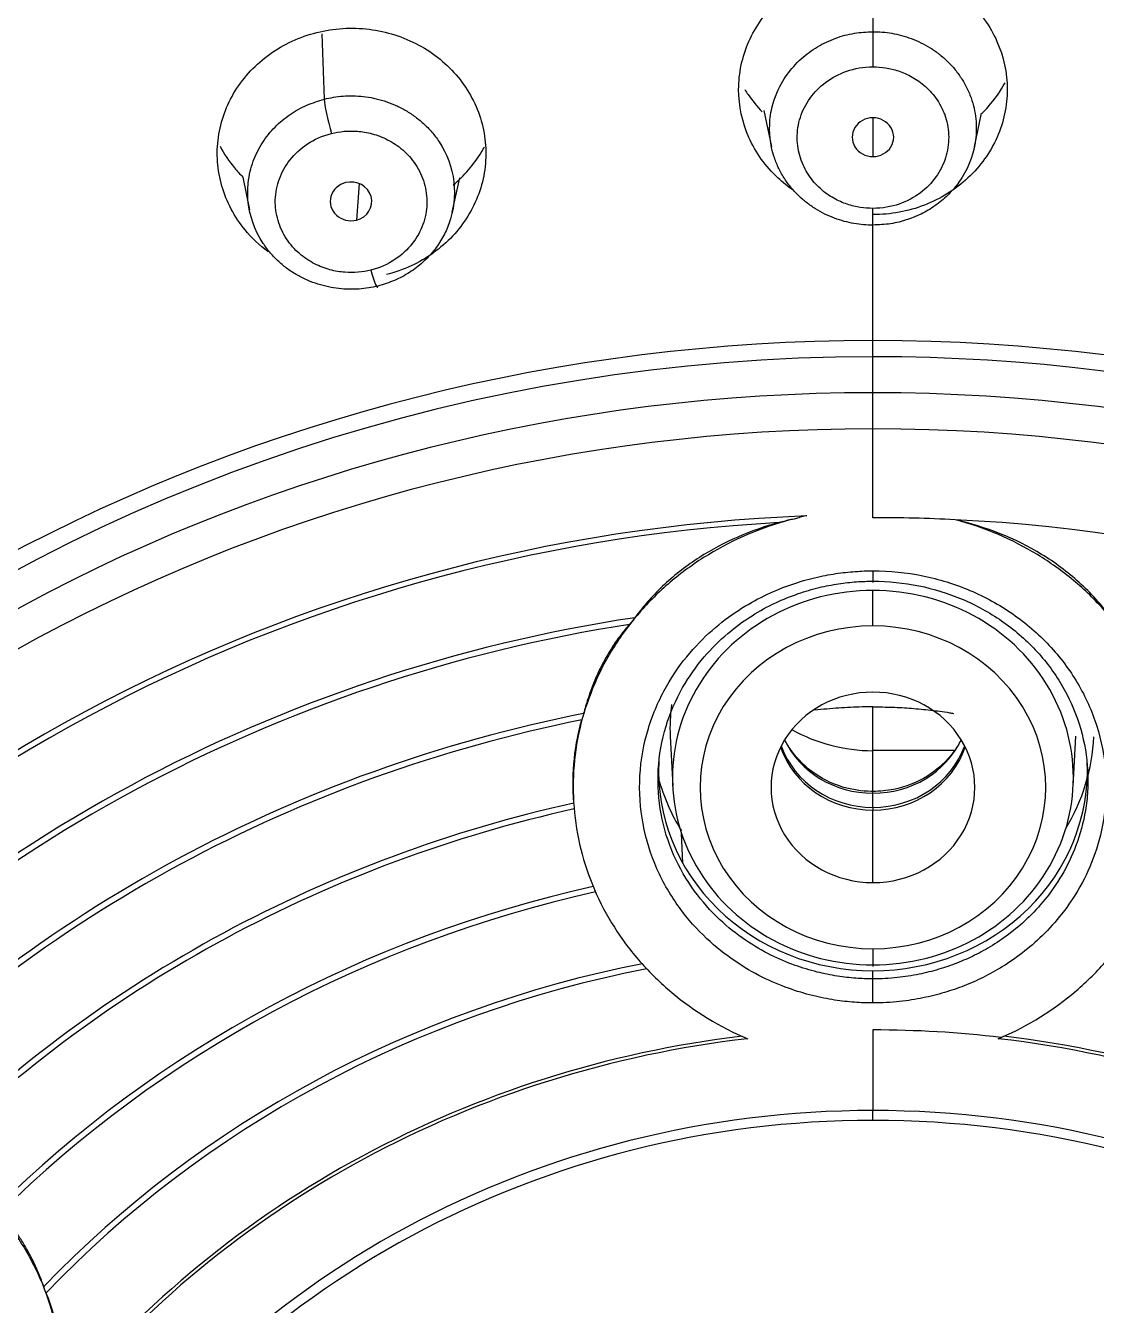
# Model space of a CAD drawing. Extents: x 0 to 1354, y 3495 to 4487.
# Drawn here: x 453.98 to 465.59, y 4117.06 to 4130.94 of the extents above; entities that cross this region are included whole.
import ezdxf

# ---------------------------------------------------------------- set-up
doc = ezdxf.new("R2010")
doc.units = 0
doc.header["$LTSCALE"] = 30
doc.header["$MEASUREMENT"] = 0
doc.layers.add('\\M+5B3DF\\M+5B4E7\\M+5CFDF', color=3, linetype='CONTINUOUS', lineweight=9)

msp = doc.modelspace()

# ---------------------------------------------------------------- linework, layer by layer
at = {"layer": '\\M+5B3DF\\M+5B4E7\\M+5CFDF', "color": 0, "lineweight": -3}
for p, q in [((463.166, 4131.606), (463.166, 4130.873)), ((457.219, 4130.142), (457.194, 4130.851)), ((463.166, 4130.873), (463.166, 4130.492)), ((461.984, 4130.019), (462.066, 4129.623)), ((463.166, 4129.94), (463.166, 4129.519)), ((464.266, 4129.623), (464.342, 4129.989)), ((456.337, 4129.297), (456.407, 4128.94)), ((457.597, 4129.227), (457.566, 4128.83)), ((458.606, 4128.916), (458.689, 4129.288)), ((463.166, 4128.764), (463.166, 4128.957)), ((463.166, 4127.523), (463.166, 4128.889)), ((463.166, 4127.349), (463.166, 4127.523)), ((463.166, 4126.959), (463.166, 4127.349)), ((463.166, 4126.567), (463.166, 4126.959)), ((463.166, 4125.603), (463.166, 4126.567)), ((463.166, 4125.027), (463.166, 4124.902)), ((463.166, 4124.429), (463.166, 4124.815)), ((460.968, 4123.234), (460.995, 4122.691)), ((465.337, 4122.691), (465.364, 4123.234)), ((463.166, 4122.635), (463.166, 4123.077)), ((464.047, 4123.077), (463.166, 4123.077)), ((463.166, 4122.615), (463.166, 4122.634)), ((463.166, 4122.461), (463.166, 4122.615)), ((463.166, 4122.461), (463.166, 4122.432)), ((463.166, 4121.647), (463.166, 4122.432)), ((461.105, 4121.857), (461.091, 4122.182)), ((463.166, 4120.929), (463.166, 4120.736)), ((463.166, 4120.602), (463.166, 4120.69)), ((463.166, 4120.341), (463.166, 4120.602)), ((463.166, 4120.048), (463.166, 4119.174)), ((463.166, 4119.067), (463.166, 4119.174))]:
    msp.add_line(p, q, dxfattribs=at)
for centre, major_axis, ratio, start_param, end_param in [((457.296, 4129.877), (0.073, -0.291), 0.092301, 3.549037, 5.065638), ((463.166, 4129.729), (0.225, 0), 0.934363, 1.570796, 4.712389), ((463.166, 4129.729), (0.225, 0), 0.934363, 4.712389, 7.853982), ((457.508, 4129.033), (-0.225, 0), 0.934348, 4.97464, 8.116233), ((457.508, 4129.033), (-0.225, 0), 0.934348, 1.833048, 4.97464), ((457.722, 4128.394), (-0.073, 0.291), 0.092301, 1.924045, 3.409411), ((463.166, 4109.849), (-18.918, 0), 0.934248, 4.712389, 7.853982), ((463.166, 4109.849), (-18.918, 0), 0.934248, 1.570796, 4.712389), ((463.166, 4109.954), (-18.619, 0), 0.934248, 4.712389, 7.404243), ((463.166, 4109.954), (-18.619, 0), 0.934248, 1.570796, 4.712389), ((463.166, 4109.771), (18.397, 0), 0.934248, 1.570796, 4.712389), ((463.166, 4109.771), (18.397, 0), 0.934248, 4.712389, 7.853982), ((463.166, 4109.666), (18.09, 0), 0.934248, 1.570796, 4.712389), ((463.166, 4109.666), (18.09, 0), 0.934248, 4.712389, 7.853982), ((463.166, 4109.675), (-17.085, 0), 0.934248, 4.754274, 5.717702), ((463.166, 4109.68), (17.017, 0), 0.934248, 1.630549, 2.558241), ((463.166, 4109.675), (-17.049, 0), 0.934248, 4.660138, 4.712389), ((463.166, 4109.675), (-17.049, 0), 0.934248, 3.717443, 4.660138), ((463.166, 4122.784), (2.173, 0), 0.934248, 1.570796, 4.712389), ((463.166, 4122.784), (2.173, 0), 0.934248, 4.712389, 7.853982), ((463.166, 4109.688), (-16.083, 0), 0.934248, 4.873587, 5.598389), ((463.166, 4109.688), (16.015, 0), 0.934248, 1.736358, 2.452432), ((463.166, 4122.679), (1.873, 0), 0.934248, 1.570796, 4.712389), ((463.166, 4122.679), (1.873, 0), 0.934248, 4.712389, 7.853982), ((463.166, 4122.679), (-1.105, 0), 0.934248, 4.712389, 7.853982), ((463.166, 4122.679), (-1.105, 0), 0.934248, 1.570796, 4.712389), ((463.166, 4123.328), (2.2, 0), 0.934248, 3.0202, 3.187293), ((463.166, 4109.696), (-15.083, 0), 0.934248, 4.921826, 5.55015), ((463.166, 4109.696), (15.015, 0), 0.934248, 1.782492, 2.406298), ((463.166, 4124.662), (1.697, 0), 0.934248, 4.168301, 4.712389), ((463.166, 4123.414), (1.051, 0), 0.934248, 3.450303, 4.712389), ((463.166, 4123.442), (1.05, 0), 0.934248, 3.467042, 4.712389), ((463.166, 4123.596), (-1.05, 0), 0.934248, 0.422004, 1.570796), ((463.166, 4123.596), (-1.05, 0), 0.934248, 1.570796, 2.719589), ((463.166, 4123.442), (1.05, 0), 0.934248, 4.712389, 5.957736), ((463.166, 4123.414), (1.051, 0), 0.934248, 4.712389, 5.974475), ((463.166, 4123.328), (-2.398, 0), 0.934248, 2.630773, 3.095827), ((463.166, 4122.862), (-2.325, 0), 0.934248, 6.237485, 7.853982), ((463.166, 4122.862), (-2.325, 0), 0.934248, 1.570796, 3.187293), ((463.166, 4123.328), (-2.398, 0), 0.934248, 0.250329, 0.523599), ((463.166, 4109.704), (-14.083, 0), 0.934248, 4.944827, 5.527148), ((463.166, 4109.705), (14.016, 0), 0.934248, 1.804024, 2.384766), ((463.166, 4109.713), (-13.084, 0), 0.934248, 4.946192, 5.525784), ((463.166, 4109.713), (13.016, 0), 0.934248, 1.803834, 2.384956), ((463.166, 4109.721), (-12.084, 0), 0.934248, 4.92073, 5.551246), ((463.166, 4109.721), (12.016, 0), 0.934248, 1.776073, 2.412717), ((463.166, 4109.725), (11.032, 0), 0.934248, 1.694256, 2.494534), ((463.166, 4109.727), (-11.067, 0), 0.934248, 4.840864, 5.631111), ((463.166, 4109.725), (-11.05, 0), 0.934248, 4.586263, 4.712389), ((463.166, 4109.725), (11.032, 0), 0.934248, 0.647059, 1.447337), ((463.166, 4109.727), (-11.067, 0), 0.934248, 3.793667, 4.583914), ((463.166, 4109.733), (10.106, 0), 0.934248, 1.570796, 4.712389), ((463.166, 4109.733), (10.106, 0), 0.934248, 4.712389, 7.853982), ((463.166, 4109.727), (9.998, 0), 0.934248, 1.570796, 4.712389), ((463.166, 4109.727), (9.998, 0), 0.934248, 4.712389, 7.853982)]:
    msp.add_ellipse(centre, major_axis=major_axis, ratio=ratio, start_param=start_param, end_param=end_param, dxfattribs=at)
for points, knots in [([(462.302, 4129.154), (462.244, 4129.194), (462.188, 4129.239), (462.002, 4129.412), (461.894, 4129.563), (461.749, 4129.89), (461.711, 4130.069), (461.71, 4130.335), (461.72, 4130.425), (461.757, 4130.599), (461.784, 4130.684), (461.857, 4130.848), (461.903, 4130.928), (462.008, 4131.075), (462.068, 4131.144), (462.272, 4131.334), (462.432, 4131.434), (462.785, 4131.571), (462.974, 4131.606), (463.166, 4131.606)], [0, 0, 0, 0, 0.059764, 0.059764, 0.21647, 0.21647, 0.373176, 0.373176, 0.451529, 0.451529, 0.529882, 0.529882, 0.608235, 0.608235, 0.686588, 0.686588, 0.843294, 0.843294, 1, 1, 1, 1]), ([(463.166, 4131.606), (463.262, 4131.606), (463.357, 4131.597), (463.543, 4131.563), (463.635, 4131.536), (463.812, 4131.468), (463.895, 4131.427), (464.053, 4131.328), (464.128, 4131.271), (464.33, 4131.083), (464.438, 4130.931), (464.583, 4130.604), (464.622, 4130.425), (464.622, 4130.16), (464.612, 4130.07), (464.575, 4129.895), (464.548, 4129.811), (464.475, 4129.646), (464.429, 4129.567), (464.324, 4129.419), (464.264, 4129.351), (464.06, 4129.16), (463.9, 4129.061), (463.547, 4128.924), (463.358, 4128.889), (463.166, 4128.889)], [0, 0, 0, 0, 0.0625, 0.0625, 0.125, 0.125, 0.1875, 0.1875, 0.25, 0.25, 0.375, 0.375, 0.5, 0.5, 0.5625, 0.5625, 0.625, 0.625, 0.6875, 0.6875, 0.75, 0.75, 0.875, 0.875, 1, 1, 1, 1]), ([(457.137, 4130.864), (457.23, 4130.888), (457.324, 4130.902), (457.513, 4130.914), (457.61, 4130.911), (457.799, 4130.888), (457.891, 4130.867), (458.072, 4130.811), (458.16, 4130.773), (458.407, 4130.64), (458.553, 4130.52), (458.784, 4130.239), (458.871, 4130.076), (458.945, 4129.819), (458.96, 4129.73), (458.973, 4129.553), (458.97, 4129.465), (458.945, 4129.288), (458.923, 4129.2), (458.862, 4129.032), (458.823, 4128.952), (458.679, 4128.719), (458.552, 4128.583), (458.25, 4128.366), (458.077, 4128.286), (457.891, 4128.24)], [0, 0, 0, 0, 0.0625, 0.0625, 0.125, 0.125, 0.1875, 0.1875, 0.25, 0.25, 0.375, 0.375, 0.5, 0.5, 0.5625, 0.5625, 0.625, 0.625, 0.6875, 0.6875, 0.75, 0.75, 0.875, 0.875, 1, 1, 1, 1]), ([(456.61, 4128.487), (456.517, 4128.556), (456.432, 4128.636), (456.244, 4128.865), (456.158, 4129.028), (456.084, 4129.285), (456.068, 4129.374), (456.055, 4129.551), (456.058, 4129.64), (456.083, 4129.816), (456.105, 4129.904), (456.166, 4130.072), (456.205, 4130.153), (456.349, 4130.386), (456.476, 4130.521), (456.779, 4130.738), (456.952, 4130.818), (457.137, 4130.864)], [0, 0, 0, 0, 0.111407, 0.111407, 0.289126, 0.289126, 0.377985, 0.377985, 0.466844, 0.466844, 0.555704, 0.555704, 0.644563, 0.644563, 0.822281, 0.822281, 1, 1, 1, 1]), ([(462.05, 4129.915), (462.053, 4129.951), (462.073, 4130.089), (462.136, 4130.257), (462.254, 4130.441), (462.38, 4130.582), (462.56, 4130.715), (462.757, 4130.807), (462.961, 4130.863), (463.099, 4130.87), (463.166, 4130.873)], [0, 0, 0, 0, 0.068824, 0.266865, 0.339135, 0.481875, 0.619328, 0.751498, 0.878388, 1, 1, 1, 1]), ([(463.166, 4130.873), (463.2, 4130.872), (463.269, 4130.871), (463.372, 4130.857), (463.477, 4130.834), (463.583, 4130.8), (463.687, 4130.755), (463.789, 4130.699), (463.886, 4130.631), (463.977, 4130.552), (464.06, 4130.461), (464.133, 4130.359), (464.195, 4130.247), (464.255, 4130.095), (464.278, 4129.976), (464.284, 4129.899)], [0, 0, 0, 0, 0.060396, 0.122741, 0.187037, 0.253284, 0.321483, 0.391633, 0.463736, 0.537792, 0.613803, 0.691768, 0.771689, 0.853567, 1, 1, 1, 1]), ([(461.777, 4130.245), (461.789, 4130.227), (461.845, 4130.142), (461.91, 4130.063), (461.966, 4130.004)], [0, 0, 0, 0, 0.212277, 1, 1, 1, 1]), ([(464.347, 4129.985), (464.371, 4130.009), (464.467, 4130.112), (464.548, 4130.228), (464.599, 4130.32)], [0, 0, 0, 0, 0.23945, 1, 1, 1, 1]), ([(456.394, 4129.232), (456.398, 4129.275), (456.412, 4129.355), (456.457, 4129.504), (456.54, 4129.67), (456.677, 4129.842), (456.842, 4129.979), (457.024, 4130.082), (457.155, 4130.122), (457.219, 4130.142)], [0, 0, 0, 0, 0.102172, 0.190676, 0.365482, 0.533813, 0.695674, 0.851069, 1, 1, 1, 1]), ([(457.219, 4130.142), (457.252, 4130.149), (457.319, 4130.164), (457.423, 4130.176), (457.531, 4130.179), (457.642, 4130.172), (457.755, 4130.154), (457.868, 4130.124), (457.981, 4130.082), (458.091, 4130.027), (458.196, 4129.959), (458.295, 4129.879), (458.386, 4129.786), (458.533, 4129.591), (458.604, 4129.399), (458.623, 4129.246)], [0, 0, 0, 0, 0.052708, 0.107117, 0.163228, 0.221042, 0.280559, 0.341779, 0.404704, 0.469333, 0.535668, 0.603708, 0.673456, 0.74491, 1, 1, 1, 1]), ([(463.166, 4128.776), (463.132, 4128.776), (463.063, 4128.778), (462.959, 4128.792), (462.854, 4128.815), (462.748, 4128.849), (462.644, 4128.894), (462.542, 4128.951), (462.445, 4129.018), (462.354, 4129.098), (462.271, 4129.189), (462.198, 4129.29), (462.137, 4129.402), (462.057, 4129.605), (462.038, 4129.783), (462.05, 4129.915)], [0, 0, 0, 0, 0.054926, 0.111582, 0.169967, 0.230082, 0.291925, 0.355496, 0.420793, 0.487818, 0.556567, 0.627041, 0.699239, 0.77316, 1, 1, 1, 1]), ([(464.284, 4129.899), (464.29, 4129.822), (464.28, 4129.589), (464.166, 4129.315), (463.992, 4129.109), (463.861, 4128.996), (463.709, 4128.901), (463.54, 4128.831), (463.357, 4128.784), (463.23, 4128.779), (463.166, 4128.776)], [0, 0, 0, 0, 0.133566, 0.401296, 0.496323, 0.593255, 0.69209, 0.792827, 0.895465, 1, 1, 1, 1]), ([(456.088, 4129.63), (456.132, 4129.548), (456.185, 4129.47), (456.274, 4129.362), (456.304, 4129.329), (456.336, 4129.296)], [0, 0, 0, 0, 0.676731, 0.676731, 1, 1, 1, 1]), ([(458.615, 4129.208), (458.735, 4129.311), (458.838, 4129.431), (458.932, 4129.583), (458.944, 4129.605), (458.956, 4129.626)], [0, 0, 0, 0, 0.8629, 0.8629, 1, 1, 1, 1]), ([(457.799, 4128.115), (457.766, 4128.108), (457.699, 4128.093), (457.594, 4128.081), (457.486, 4128.078), (457.375, 4128.086), (457.262, 4128.104), (457.148, 4128.134), (457.036, 4128.176), (456.926, 4128.231), (456.82, 4128.298), (456.722, 4128.379), (456.632, 4128.472), (456.477, 4128.677), (456.384, 4128.945), (456.387, 4129.173), (456.394, 4129.232)], [0, 0, 0, 0, 0.047177, 0.09584, 0.145989, 0.197623, 0.250741, 0.305344, 0.361429, 0.418998, 0.478049, 0.538581, 0.600593, 0.664085, 0.911855, 1, 1, 1, 1]), ([(458.623, 4129.246), (458.623, 4129.246), (458.641, 4129.092), (458.616, 4128.879), (458.504, 4128.637), (458.409, 4128.496), (458.288, 4128.368), (458.145, 4128.259), (457.981, 4128.17), (457.86, 4128.134), (457.799, 4128.115)], [0, 0, 0, 0, 0.000015, 0.309012, 0.418687, 0.53056, 0.64463, 0.760894, 0.879352, 1, 1, 1, 1]), ([(462.451, 4125.623), (462.442, 4125.622), (462.424, 4125.62), (462.394, 4125.613), (462.356, 4125.601), (462.317, 4125.588), (462.289, 4125.583), (462.277, 4125.582)], [0, 0, 0, 0, 0.141305, 0.311859, 0.513195, 0.806973, 1, 1, 1, 1]), ([(462.277, 4125.582), (461.957, 4125.497), (461.659, 4125.37), (461.244, 4125.118), (461.112, 4125.023), (460.868, 4124.82), (460.755, 4124.71), (460.547, 4124.473), (460.451, 4124.346), (460.284, 4124.083), (460.211, 4123.947), (460.089, 4123.664), (460.038, 4123.517), (459.963, 4123.219), (459.939, 4123.069), (459.9, 4122.614), (459.926, 4122.304), (460.073, 4121.712), (460.197, 4121.423), (460.446, 4121.03), (460.54, 4120.905), (460.748, 4120.669), (460.863, 4120.557), (461.228, 4120.251), (461.505, 4120.081), (461.808, 4119.953)], [0, 0, 0, 0, 0.125, 0.125, 0.1875, 0.1875, 0.25, 0.25, 0.3125, 0.3125, 0.375, 0.375, 0.4375, 0.4375, 0.5, 0.5, 0.625, 0.625, 0.75, 0.75, 0.8125, 0.8125, 0.875, 0.875, 1, 1, 1, 1]), ([(462.15, 4125.55), (461.839, 4125.466), (461.551, 4125.343), (461.151, 4125.086), (461.024, 4124.988), (460.79, 4124.771), (460.683, 4124.651), (460.585, 4124.518)], [0, 0, 0, 0, 0.5, 0.5, 0.75, 0.75, 1, 1, 1, 1]), ([(464.556, 4119.966), (464.855, 4120.097), (465.125, 4120.266), (465.489, 4120.575), (465.602, 4120.687), (465.806, 4120.923), (465.898, 4121.048), (466.062, 4121.311), (466.134, 4121.449), (466.253, 4121.732), (466.301, 4121.876), (466.373, 4122.172), (466.397, 4122.324), (466.42, 4122.628), (466.419, 4122.779), (466.379, 4123.231), (466.301, 4123.533), (466.056, 4124.094), (465.885, 4124.361), (465.574, 4124.712), (465.462, 4124.822), (465.217, 4125.025), (465.085, 4125.119), (464.675, 4125.369), (464.375, 4125.497), (464.056, 4125.581)], [0, 0, 0, 0, 0.125, 0.125, 0.1875, 0.1875, 0.25, 0.25, 0.3125, 0.3125, 0.375, 0.375, 0.4375, 0.4375, 0.5, 0.5, 0.625, 0.625, 0.75, 0.75, 0.8125, 0.8125, 0.875, 0.875, 1, 1, 1, 1]), ([(465.747, 4124.518), (465.643, 4124.66), (465.528, 4124.787), (465.275, 4125.016), (465.138, 4125.118), (464.709, 4125.38), (464.392, 4125.503), (464.056, 4125.581)], [0, 0, 0, 0, 0.25, 0.25, 0.5, 0.5, 1, 1, 1, 1]), ([(460.838, 4122.855), (460.839, 4122.86), (460.847, 4123.024), (460.903, 4123.337), (461.081, 4123.751), (461.317, 4124.087), (461.577, 4124.346), (461.841, 4124.539), (462.1, 4124.681), (462.346, 4124.78), (462.575, 4124.847), (462.787, 4124.888), (462.982, 4124.91), (463.106, 4124.914), (463.166, 4124.914)], [0, 0, 0, 0, 0.004096, 0.150356, 0.287162, 0.40793, 0.513819, 0.607961, 0.691945, 0.767014, 0.834271, 0.894798, 0.949678, 1, 1, 1, 1]), ([(463.166, 4124.914), (463.333, 4124.914), (463.666, 4124.881), (464.141, 4124.734), (464.572, 4124.497), (464.94, 4124.181), (465.226, 4123.8), (465.418, 4123.372), (465.492, 4122.995), (465.498, 4122.768), (465.495, 4122.694)], [0, 0, 0, 0, 0.134256, 0.267533, 0.401297, 0.535038, 0.668798, 0.802689, 0.935442, 1, 1, 1, 1]), ([(460.585, 4124.518), (460.575, 4124.505), (460.565, 4124.492), (460.551, 4124.474), (460.546, 4124.468), (460.536, 4124.457), (460.531, 4124.451), (460.527, 4124.446)], [0, 0, 0, 0, 0.5, 0.5, 0.75, 0.75, 1, 1, 1, 1]), ([(463.166, 4123.552), (463.127, 4123.552), (463.003, 4123.55), (462.793, 4123.54), (462.622, 4123.525), (462.536, 4123.515)], [0, 0, 0, 0, 0.184842, 0.588954, 1, 1, 1, 1]), ([(463.166, 4123.552), (463.236, 4123.551), (463.376, 4123.55), (463.584, 4123.537), (463.79, 4123.518), (463.941, 4123.497), (464.023, 4123.484), (464.038, 4123.481)], [0, 0, 0, 0, 0.239797, 0.47781, 0.714481, 0.950256, 1, 1, 1, 1]), ([(459.922, 4122.508), (459.912, 4122.676), (459.914, 4122.839), (459.945, 4123.147), (459.973, 4123.287), (460.011, 4123.411)], [0, 0, 0, 0, 0.5, 0.5, 1, 1, 1, 1]), ([(460.03, 4123.479), (460.027, 4123.467), (460.024, 4123.455), (460.019, 4123.437), (460.017, 4123.432), (460.014, 4123.421), (460.013, 4123.416), (460.011, 4123.411)], [0, 0, 0, 0, 0.5, 0.5, 0.75, 0.75, 1, 1, 1, 1]), ([(463.186, 4122.635), (463.081, 4122.634), (462.855, 4122.659), (462.522, 4122.808), (462.319, 4123.015), (462.23, 4123.154), (462.21, 4123.191)], [0, 0, 0, 0, 0.251026, 0.567431, 0.888188, 1, 1, 1, 1]), ([(464.118, 4123.188), (464.096, 4123.146), (464.002, 4122.997), (463.777, 4122.784), (463.449, 4122.655), (463.243, 4122.635), (463.166, 4122.634)], [0, 0, 0, 0, 0.128282, 0.474535, 0.81113, 1, 1, 1, 1]), ([(463.166, 4120.602), (463.104, 4120.602), (462.976, 4120.607), (462.773, 4120.63), (462.552, 4120.675), (462.309, 4120.748), (462.046, 4120.86), (461.768, 4121.023), (461.483, 4121.251), (461.212, 4121.557), (460.989, 4121.943), (460.852, 4122.387), (460.831, 4122.7), (460.838, 4122.855)], [0, 0, 0, 0, 0.049207, 0.102416, 0.162303, 0.229687, 0.305867, 0.392475, 0.491469, 0.605316, 0.731911, 0.86601, 1, 1, 1, 1]), ([(465.495, 4122.694), (465.493, 4122.622), (465.476, 4122.417), (465.398, 4122.101), (465.249, 4121.77), (465.067, 4121.498), (464.87, 4121.278), (464.668, 4121.104), (464.469, 4120.965), (464.273, 4120.857), (464.078, 4120.771), (463.877, 4120.702), (463.661, 4120.648), (463.423, 4120.611), (463.255, 4120.602), (463.166, 4120.602)], [0, 0, 0, 0, 0.064656, 0.184745, 0.291859, 0.387321, 0.472635, 0.549007, 0.617995, 0.680809, 0.739422, 0.798229, 0.859761, 0.925812, 1, 1, 1, 1]), ([(454.364, 4115.938), (454.395, 4116.246), (454.375, 4116.55), (454.271, 4117), (454.224, 4117.148), (454.107, 4117.432), (454.037, 4117.569), (453.875, 4117.835), (453.781, 4117.963), (453.578, 4118.202), (453.467, 4118.313), (453.226, 4118.52), (453.096, 4118.616), (452.823, 4118.787), (452.681, 4118.862), (452.237, 4119.057), (451.915, 4119.146), (451.266, 4119.228), (450.93, 4119.223), (450.444, 4119.147), (450.285, 4119.11), (449.97, 4119.013), (449.816, 4118.953), (449.375, 4118.745), (449.104, 4118.564), (448.865, 4118.348)], [0, 0, 0, 0, 0.125, 0.125, 0.1875, 0.1875, 0.25, 0.25, 0.3125, 0.3125, 0.375, 0.375, 0.4375, 0.4375, 0.5, 0.5, 0.625, 0.625, 0.75, 0.75, 0.8125, 0.8125, 0.875, 0.875, 1, 1, 1, 1]), ([(454.203, 4117.198), (454.199, 4117.208), (454.195, 4117.218), (454.188, 4117.235), (454.186, 4117.241), (454.181, 4117.253), (454.179, 4117.259), (454.177, 4117.266)], [0, 0, 0, 0, 0.5, 0.5, 0.75, 0.75, 1, 1, 1, 1]), ([(454.378, 4116.234), (454.378, 4116.372), (454.369, 4116.508), (454.322, 4116.847), (454.271, 4117.037), (454.203, 4117.198)], [0, 0, 0, 0, 0.390731, 0.390731, 1, 1, 1, 1])]:
    msp.add_open_spline(points, degree=3, knots=knots, dxfattribs=at)
for points in [[(463.166, 4128.957), (463.121, 4128.957), (463.029, 4128.964), (462.89, 4128.997), (462.74, 4129.061), (462.594, 4129.164), (462.464, 4129.31), (462.37, 4129.499), (462.333, 4129.719), (462.367, 4129.947), (462.474, 4130.159), (462.642, 4130.331), (462.875, 4130.457), (463.063, 4130.492), (463.166, 4130.492)], [(463.166, 4130.492), (463.211, 4130.492), (463.303, 4130.485), (463.442, 4130.452), (463.592, 4130.388), (463.738, 4130.285), (463.868, 4130.14), (463.962, 4129.951), (463.999, 4129.731), (463.965, 4129.503), (463.859, 4129.291), (463.691, 4129.118), (463.458, 4128.992), (463.27, 4128.957), (463.166, 4128.957)], [(457.722, 4128.287), (457.678, 4128.276), (457.587, 4128.261), (457.444, 4128.259), (457.281, 4128.285), (457.112, 4128.349), (456.946, 4128.458), (456.802, 4128.618), (456.706, 4128.822), (456.675, 4129.05), (456.72, 4129.281), (456.834, 4129.488), (457.024, 4129.666), (457.197, 4129.745), (457.296, 4129.77)], [(457.296, 4129.77), (457.34, 4129.781), (457.431, 4129.796), (457.574, 4129.798), (457.736, 4129.772), (457.906, 4129.709), (458.072, 4129.6), (458.215, 4129.44), (458.312, 4129.236), (458.343, 4129.008), (458.298, 4128.777), (458.184, 4128.57), (457.994, 4128.392), (457.822, 4128.312), (457.722, 4128.287)], [(462.277, 4125.583), (462.234, 4125.572), (462.192, 4125.561), (462.15, 4125.55)], [(463.166, 4120.341), (463.101, 4120.341), (462.967, 4120.346), (462.754, 4120.369), (462.514, 4120.416), (462.253, 4120.494), (461.969, 4120.612), (461.669, 4120.785), (461.361, 4121.026), (461.06, 4121.359), (460.809, 4121.785), (460.654, 4122.278), (460.618, 4122.804), (460.714, 4123.33), (460.918, 4123.789), (461.177, 4124.149), (461.457, 4124.423), (461.744, 4124.63), (462.024, 4124.78), (462.29, 4124.886), (462.537, 4124.957), (462.765, 4125), (462.975, 4125.022), (463.104, 4125.027), (463.166, 4125.027)], [(463.166, 4125.027), (463.349, 4125.027), (463.71, 4124.99), (464.224, 4124.831), (464.693, 4124.574), (465.091, 4124.23), (465.402, 4123.816), (465.611, 4123.349), (465.708, 4122.853), (465.689, 4122.371), (465.581, 4121.947), (465.416, 4121.591), (465.218, 4121.3), (465.003, 4121.064), (464.786, 4120.877), (464.57, 4120.73), (464.36, 4120.614), (464.157, 4120.525), (463.943, 4120.451), (463.712, 4120.393), (463.461, 4120.353), (463.268, 4120.341), (463.166, 4120.341)], [(460.527, 4124.446), (460.492, 4124.407), (460.427, 4124.327), (460.339, 4124.201), (460.261, 4124.07), (460.19, 4123.932), (460.128, 4123.787), (460.074, 4123.636), (460.044, 4123.532), (460.03, 4123.479)], [(464.525, 4119.953), (464.535, 4119.957), (464.545, 4119.961), (464.555, 4119.966)], [(464.573, 4119.976), (464.577, 4119.977), (464.58, 4119.979), (464.584, 4119.981)], [(454.177, 4117.266), (454.16, 4117.313), (454.125, 4117.405), (454.066, 4117.537), (454.001, 4117.661), (453.932, 4117.776), (453.858, 4117.882), (453.781, 4117.978), (453.728, 4118.034), (453.702, 4118.061)]]:
    msp.add_open_spline(points, degree=3, dxfattribs=at)
msp.add_rational_spline([(463.166, 4123.064), (463.166, 4123.144), (463.166, 4123.319), (463.166, 4123.552)], [1.00436779235, 0.986507062704, 1.02342326118, 1.11511638779], degree=3, dxfattribs=at)

doc.saveas('drawing.dxf')
